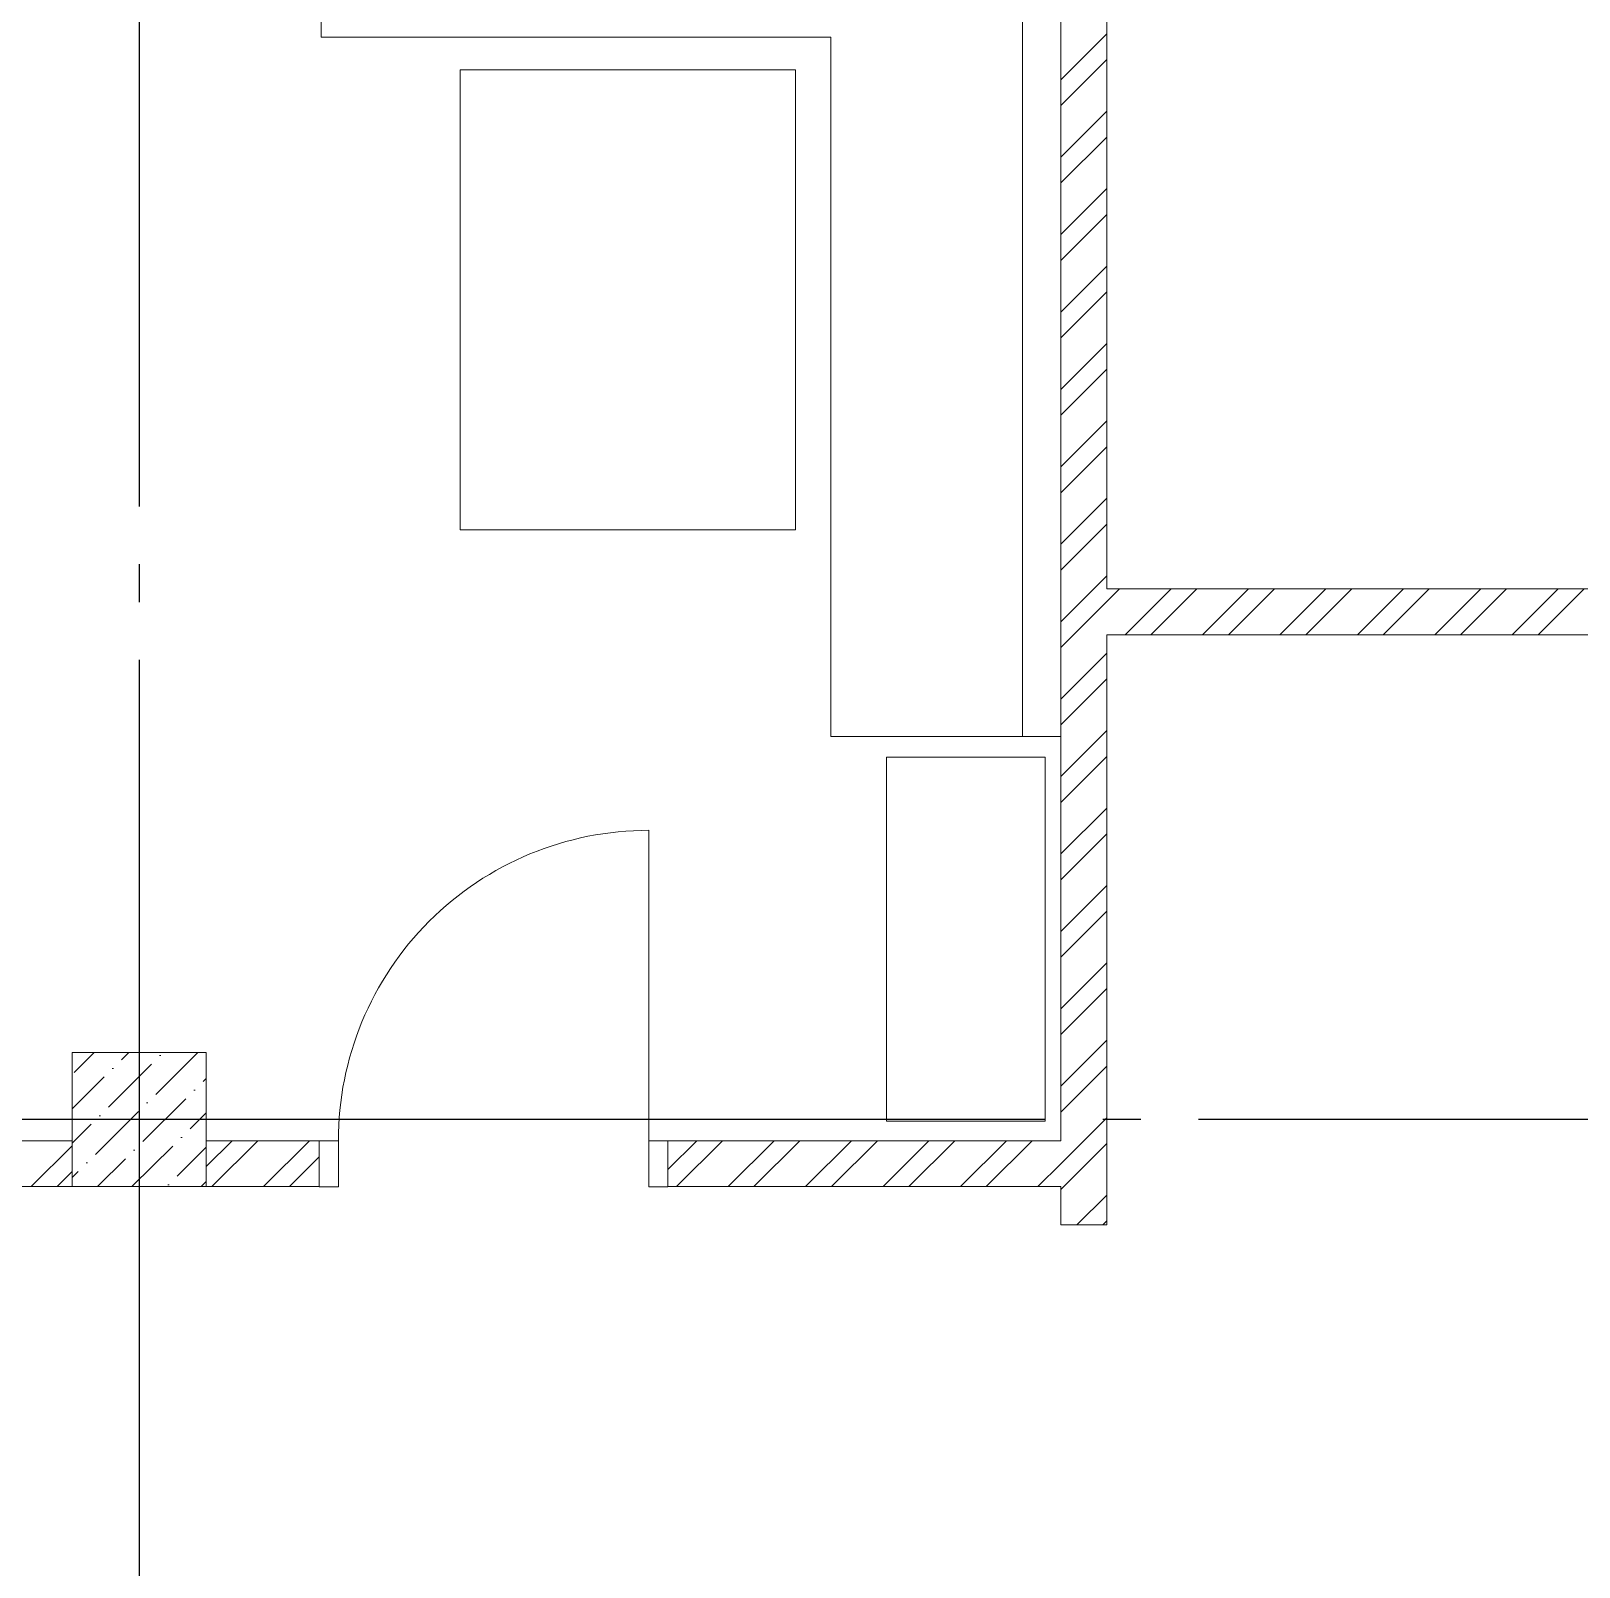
# Model space of a CAD drawing. Header units: inches. Extents: x -19662 to 10260, y -11808 to 5048.
# Drawn here: x -5033 to -993, y -3432 to 577 of the extents above; entities that cross this region are included whole.
import ezdxf

# ---------------------------------------------------------------- set-up
doc = ezdxf.new("R2010")
doc.units = ezdxf.units.IN
doc.header["$MEASUREMENT"] = 0
doc.linetypes.add('CONTI', pattern=[0])
doc.linetypes.add('GOST2.303 5', pattern=[24, 20, -1.5, 1, -1.5])
doc.layers.add('axis_dim', color=40, linetype='CONTI')
for name, color, linetype, lineweight in [('doors_windows', 4, 'Continuous', 5), ('furniture', 36, 'Continuous', 0), ('Wall2', 40, 'Continuous', 5)]:
    doc.layers.add(name, color=color, linetype=linetype, lineweight=lineweight)

# ---------------------------------------------------------------- blocks, each defined once
blk = doc.blocks.new('5566ry')
at = {"linetype": 'ByBlock', "lineweight": 9, "ltscale": 100}
h = blk.add_hatch(dxfattribs=at)
h.set_pattern_fill('ANSI36', color=0, scale=20, angle=0.1731020596280691, style=0)
h.set_pattern_definition([(45.17310205962806, (-320375.4296827945, 1443038.455312585), (33.30275391175018, 123.5796998171359), [158.7499999999999, -31.74999999999999, 0, -31.74999999999999])])
h.paths.add_polyline_path([(-320376.6381613092, 1443388.453487055), (-320026.6381613091, 1443388.453487055), (-320026.6381613091, 1443038.453487055), (-320376.6381613092, 1443038.453487055)])
at = {"color": 0, "linetype": 'ByBlock', "ltscale": 100}
blk.add_lwpolyline([(-320376.6381613092, 1443038.453487055), (-320026.6381613091, 1443038.453487055), (-320026.6381613091, 1443388.453487055), (-320376.6381613092, 1443388.453487055)], close=True, dxfattribs=at)
blk = doc.blocks.new('*U23')
at = {"color": 0, "linetype": 'ByBlock', "ltscale": 10}
blk.add_lwpolyline([(-860.000003181532, 0), (-860.000003181532, 810.0000031815325, -0.4142135623735271), (-49.99999999999943, 0)], format="xyb", dxfattribs=at)
at = {"color": 0}
for points in [[(-910.0000031815362, 0), (-860.0000031815325, 0), (-860.0000031815321, -120.625566823699), (-910.0000031815362, -120.625566823699)], [(-50, 0), (0, 0), (0, -120.6255668237021), (-50, -120.625566823699)]]:
    blk.add_lwpolyline(points, close=True, dxfattribs=at)

msp = doc.modelspace()

# ---------------------------------------------------------------- linework, layer by layer
at = {"layer": 'axis_dim', "linetype": 'GOST2.303 5', "lineweight": 25, "ltscale": 100}
for points in [[(-4750.59124472028, 1336.000607961098), (-4750.59124472028, -2263.999392038873)], [(-3500.582942242714, -2263.999392038873), (-9250.585864923405, -2263.999392038873)], [(-4750.59124472028, -2263.999392038873), (-4750.59124472028, -7663.999392038873)], [(13.51143121511927, -2263.999392038873), (-3500.582942242714, -2263.999392038873)]]:
    msp.add_lwpolyline(points, dxfattribs=at)
at = {"layer": 'furniture'}
for points in [[(-2345.573671927509, -1263.976026612588), (-2345.562743023279, 1161.011957987976), (-4275.591259050656, 1161.000579486085), (-4275.591258553621, 561.0005790995284), (-2945.570473767185, 560.9420685335145), (-2945.57367187911, -1263.947885472989), (-2345.573671800675, -1263.947885472989)], [(-4275.591258967827, 1061.001089653299), (-4275.591258967827, 1061.001089653299), (-2445.56319370529, 1061.011447733014), (-2445.573671801693, -1263.947885472989)]]:
    msp.add_lwpolyline(points, dxfattribs=at)
for points in [[(-3038.398065105147, 475.375455180948), (-3913.398065105147, 475.375455180948), (-3913.398065105147, -724.4194559798842), (-3038.398065105147, -724.4194559798842)], [(-2800.931909448068, -1318.131560066648), (-2386.67104611762, -1318.131560066648), (-2386.67104611762, -2268.110283834444), (-2800.931909448068, -2268.110283834444)]]:
    msp.add_lwpolyline(points, close=True, dxfattribs=at)
at = {"layer": 'Wall2', "ltscale": 100}
for points in [[(-2345.569809013069, -2318.999392038902), (-2345.56942189733, 1161.001038995317)], [(-2225.569421897359, 1161.000722808306), (-2225.569648830592, -879.0293062894987)], [(-2345.5695010141, 449.7760335322319), (-2225.569487665279, 569.776046881053)], [(-2345.569508506357, 382.4240760399927), (-2225.569495157522, 502.4240893888137)], [(-2345.569523490814, 247.7202483314405), (-2225.569510141992, 367.7202616802907)], [(-2345.569530983056, 180.3682908392303), (-2225.569517634236, 300.3683041880514)], [(-2345.569545967527, 45.66446313070729), (-2225.569532618706, 165.6644764795284)], [(-2345.569553459784, -21.68749436156112), (-2225.569540110964, 98.31251898725996)], [(-2345.569568444241, -156.3913220700841), (-2225.56955509542, -36.39130872126306)], [(-2345.569575936498, -223.7432795623234), (-2225.569562587662, -103.7432662135023)], [(-2345.569590920955, -358.4471072708465), (-2225.569577572133, -238.4470939220254)], [(-2345.569598413212, -425.7990647630857), (-2225.569585064376, -305.7990514142647)], [(-2345.569613397668, -560.5028924716087), (-2225.569600048847, -440.5028791227876)], [(-2345.569620889911, -627.8548499638481), (-2225.56960754109, -507.854836615027)], [(-2345.569635874396, -762.5586776724002), (-2225.569622525561, -642.5586643235791)], [(-2345.569643366639, -829.9106351646395), (-2225.569630017803, -709.9106218158184)], [(-2345.569658351095, -964.6144628731626), (-2225.569645002274, -844.6144495243122)], [(-2225.580562271695, -911.9773167937445), (-2192.632551768803, -879.0293062908665)], [(-2225.569648830592, -879.0293062894987), (-425.5725429229867, -879.0293063636553)], [(-2177.928739045362, -999.0293062914778), (-2057.928739050295, -879.0293062964254)], [(-2110.57678904813, -999.0293062942427), (-1990.576789053063, -879.0293062991904)], [(-1975.872976329637, -999.0293062998015), (-1855.872976334555, -879.0293063047492)], [(-1908.521026332405, -999.0293063025664), (-1788.521026337338, -879.0293063075139)], [(-1773.817213613897, -999.0293063081251), (-1653.81721361883, -879.0293063130729)], [(-1706.465263616665, -999.02930631089), (-1586.465263621598, -879.0293063158086)], [(-1571.761450898157, -999.0293063164489), (-1451.761450903105, -879.0293063213965)], [(-1504.409500900926, -999.0293063192138), (-1384.409500905873, -879.0293063241614)], [(-1369.705688182418, -999.0293063247435), (-1249.705688187366, -879.0293063297202)], [(-1302.353738185186, -999.0293063275375), (-1182.353738190134, -879.0293063324559)], [(-1167.649925466678, -999.0293063330671), (-1047.649925471626, -879.029306338044)], [(-1100.297975469461, -999.0293063358612), (-980.297975474409, -879.0293063407798)], [(-2345.569665843353, -1031.966420365402), (-2225.569652494531, -911.9664070165807)], [(-2225.569662179413, -999.0293062895279), (-2225.569833485927, -2538.999562900942)], [(-425.5725429279197, -999.0293063636261), (-2225.569662179413, -999.0293062895279)], [(-2345.569680827809, -1166.670248073925), (-2225.569667478988, -1046.670234725104)], [(-2345.569688320066, -1234.022205566164), (-2225.569674971245, -1114.022192217343)], [(-2345.569703304537, -1368.726033274687), (-2225.569689955716, -1248.726019925866)], [(-2345.56971079678, -1436.077990766956), (-2225.569697447944, -1316.077977418105)], [(-2345.569725781251, -1570.781818475478), (-2225.569712432415, -1450.781805126658)], [(-2345.569733273494, -1638.133775967718), (-2225.569719924672, -1518.133762618897)], [(-2345.56974825795, -1772.837603676241), (-2225.569734909129, -1652.83759032742)], [(-2345.569755750193, -1840.18956116848), (-2225.569742401386, -1720.189547819659)], [(-2345.569770734678, -1974.893388877003), (-2225.569757385843, -1854.893375528182)], [(-2345.569778226921, -2042.245346369243), (-2225.5697648781, -1922.245333020422)], [(-2345.569793211377, -2176.949174077795), (-2225.569779862556, -2056.949160728974)], [(-2345.569800703634, -2244.301131570034), (-2225.569787354799, -2124.301118221213)], [(-2345.569815688105, -2379.004959278557), (-2225.56980233927, -2259.004945929736)], [(-5525.565461476022, -2318.999392038902), (-4925.591241738331, -2318.999392038902)], [(-5032.289163861185, -2438.999392038902), (-4925.591241738331, -2332.301469916033)], [(-4925.591241738331, -2318.999392038902), (-4925.591241738331, -2438.999392038902)], [(-4575.591244720367, -2386.412998346196), (-4508.177638413058, -2318.999392038902)], [(-4575.591244720367, -2438.999392038902), (-4575.591244720367, -2318.999392038902)], [(-4575.591244720367, -2318.999392038902), (-4280.897282681247, -2318.999392038902)], [(-4560.825688413062, -2438.999392038873), (-4440.825688413061, -2318.999392038902)], [(-4426.121875688994, -2438.999392038873), (-4306.121875689009, -2318.999392038902)], [(-4280.897282681247, -2318.999392038902), (-4280.897282681247, -2438.999392038902)], [(-3370.897282681247, -2394.053612651412), (-3295.843062068737, -2318.999392038902)], [(-3370.897282681247, -2438.999392038902), (-3370.897282681247, -2318.999392038902)], [(-3370.897282681247, -2318.999392038902), (-2345.569809013069, -2318.999392038902)], [(-3348.491112068726, -2438.999392038873), (-3228.491112068726, -2318.999392038902)], [(-3213.787299344673, -2438.999392038902), (-3093.787299344674, -2318.999392038902)], [(-3146.435349344663, -2438.999392038873), (-3026.435349344677, -2318.999392038902)], [(-3011.73153662061, -2438.999392038902), (-2891.731536620611, -2318.999392038902)], [(-2944.379586620614, -2438.999392038873), (-2824.379586620614, -2318.999392038902)], [(-2809.675773896562, -2438.999392038902), (-2689.675773896562, -2318.999392038902)], [(-2742.323823896551, -2438.999392038873), (-2622.323823896551, -2318.999392038902)], [(-2607.620011172513, -2438.999392038902), (-2487.620011172513, -2318.999392038902)], [(-2540.268061172502, -2438.999392038873), (-2420.268061172502, -2318.999392038902)], [(-2345.569823180348, -2446.356916770797), (-2225.569809831527, -2326.356903421975)], [(-4358.769925688998, -2438.999392038873), (-4280.897282681247, -2361.12674903115)], [(-2405.56424844845, -2438.999392038902), (-2345.556974506916, -2378.992118097368)], [(-4964.937213861174, -2438.999392038873), (-4925.591241738345, -2399.653419916074)], [(-4925.591241738331, -2438.999392038902), (-7975.587821841466, -2438.999392038902)], [(-4280.897282681247, -2438.999392038902), (-4575.591244720367, -2438.999392038902)], [(-2345.56982236189, -2438.999392038902), (-3370.897282681247, -2438.999392038902)], [(-2345.569833485927, -2538.99954955215), (-2345.56982236189, -2438.999392038902)], [(-2303.508647916541, -2538.999554231027), (-2225.569824815998, -2461.060731130499)], [(-2225.569833485927, -2538.999562900942), (-2345.569833485927, -2538.99954955215)], [(-2236.156705408758, -2538.999561723285), (-2225.569832308226, -2528.412688622738)]]:
    msp.add_lwpolyline(points, dxfattribs=at)

# ---------------------------------------------------------------- block references
at = {"layer": 'doors_windows', "color": 0, "xscale": -1}
msp.add_blockref('*U23', (-4280.897282681247, -2318.999392038902), dxfattribs=at)
at = {"layer": 'Wall2', "ltscale": 100, "xscale": -1, "rotation": 90.00000000000296}
msp.add_blockref('5566ry', (1438462.862242351, -322465.6375532737), dxfattribs=at)

doc.saveas('drawing.dxf')
